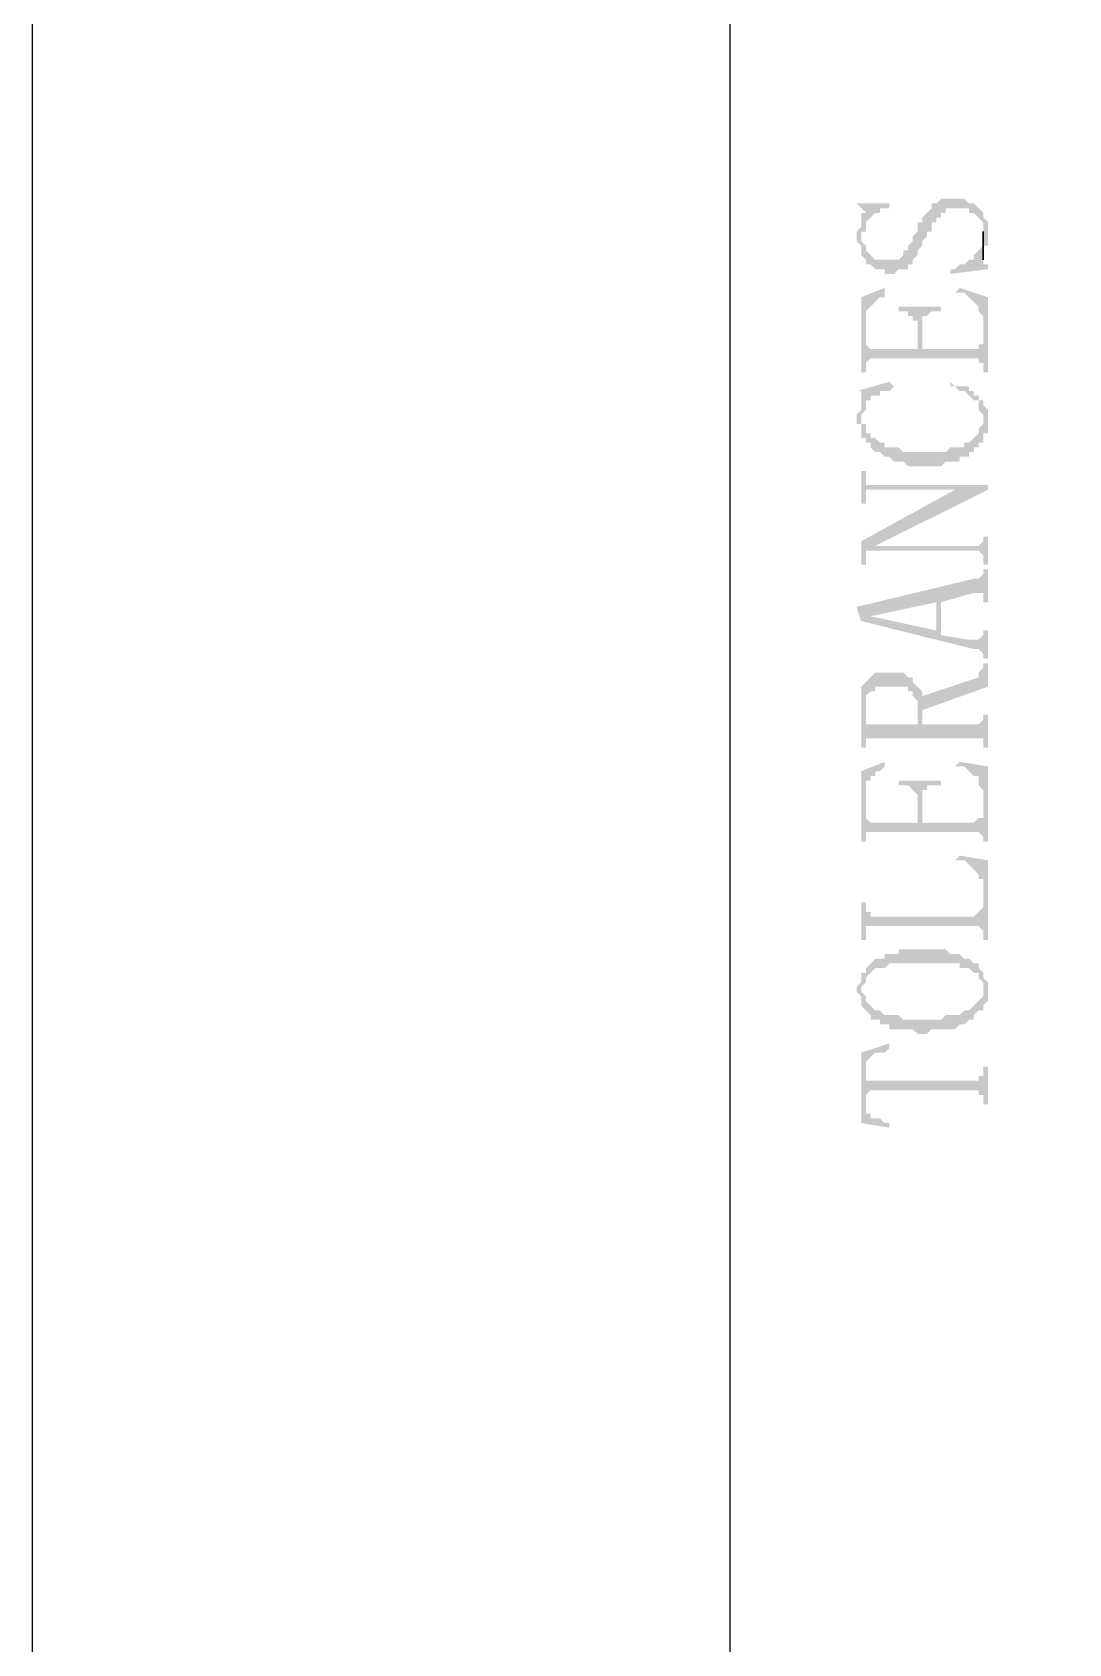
# Model space of a CAD drawing. Header units: inches. Extents: x 3613 to 8393, y -2205 to -794.
# Drawn here: x 7484.47 to 7494.43, y -984.81 to -969.3 of the extents above; entities that cross this region are included whole.
import ezdxf

# ---------------------------------------------------------------- set-up
doc = ezdxf.new("R2010")
doc.units = ezdxf.units.IN
doc.header["$MEASUREMENT"] = 0

msp = doc.modelspace()

# ---------------------------------------------------------------- hatches: boundary and pattern name
at = {"transparency": 33554559}
for points in [[(7492.394, -971.268), (7492.394, -971.313), (7492.439, -971.358), (7492.439, -971.403), (7492.439, -971.448), (7492.484, -971.493), (7492.484, -971.538), (7492.529, -971.538), (7492.574, -971.584), (7492.665, -971.584), (7492.665, -971.629), (7492.755, -971.629), (7492.8, -971.584), (7492.89, -971.584), (7492.89, -971.538), (7492.935, -971.538), (7492.935, -971.493), (7492.981, -971.448), (7492.981, -971.403), (7493.026, -971.358), (7493.026, -971.313), (7493.071, -971.268), (7493.071, -971.223), (7493.116, -971.223), (7493.116, -971.132), (7493.161, -971.132), (7493.161, -971.087), (7493.206, -971.087), (7493.206, -971.042), (7493.251, -971.042), (7493.251, -970.997), (7493.477, -970.997), (7493.477, -971.042), (7493.522, -971.042), (7493.567, -971.087), (7493.567, -971.087), (7493.612, -971.132), (7493.612, -971.223), (7493.612, -971.403), (7493.612, -971.358), (7493.658, -971.358), (7493.658, -971.268), (7493.658, -971.223), (7493.658, -971.132), (7493.612, -971.087), (7493.612, -971.042), (7493.567, -970.997), (7493.567, -970.997), (7493.522, -970.952), (7493.477, -970.952), (7493.432, -970.907), (7493.206, -970.907), (7493.161, -970.952), (7493.116, -970.952), (7493.116, -970.997), (7493.116, -970.997), (7493.071, -971.042), (7493.071, -971.042), (7493.026, -971.087), (7493.026, -971.132), (7492.981, -971.132), (7492.981, -971.223), (7492.935, -971.268), (7492.935, -971.313), (7492.89, -971.358), (7492.89, -971.403), (7492.845, -971.403), (7492.845, -971.448), (7492.845, -971.448), (7492.8, -971.493), (7492.574, -971.493), (7492.529, -971.448), (7492.529, -971.448), (7492.484, -971.403), (7492.484, -971.358), (7492.439, -971.313), (7492.439, -971.087), (7492.439, -971.177), (7492.439, -971.177), (7492.394, -971.223)], [(7492.394, -970.952), (7492.439, -970.997), (7492.439, -970.997), (7492.484, -971.042), (7492.484, -971.223), (7492.484, -971.132), (7492.529, -971.087), (7492.529, -971.087), (7492.574, -971.042), (7492.619, -971.042), (7492.619, -970.997), (7492.71, -970.997), (7492.71, -970.952)], [(7492.439, -971.087), (7492.439, -971.268), (7492.439, -971.223), (7492.484, -971.223), (7492.484, -971.042), (7492.439, -971.042)], [(7493.296, -971.584), (7493.296, -971.629), (7493.658, -971.584), (7493.658, -971.538), (7493.612, -971.538), (7493.612, -971.493), (7493.612, -971.313), (7493.612, -971.358), (7493.567, -971.403), (7493.567, -971.403), (7493.522, -971.448), (7493.522, -971.493), (7493.477, -971.493), (7493.432, -971.538), (7493.387, -971.538), (7493.342, -971.584)], [(7492.439, -971.854), (7492.439, -972.577), (7492.484, -972.577), (7492.484, -972.08), (7492.484, -971.99), (7492.484, -971.99), (7492.529, -971.945), (7492.529, -971.945), (7492.574, -971.9), (7492.574, -971.9), (7492.619, -971.854), (7492.665, -971.854), (7492.665, -971.764)], [(7493.342, -971.809), (7493.432, -971.809), (7493.477, -971.854), (7493.477, -971.854), (7493.522, -971.9), (7493.522, -971.9), (7493.567, -971.945), (7493.567, -971.99), (7493.612, -972.035), (7493.612, -972.08), (7493.612, -972.577), (7493.658, -972.577), (7493.658, -971.854), (7493.387, -971.764)], [(7492.8, -971.945), (7492.8, -971.99), (7492.89, -971.99), (7492.89, -972.035), (7492.935, -972.035), (7492.935, -972.08), (7492.981, -972.08), (7492.981, -972.351), (7493.026, -972.125), (7493.026, -972.035), (7493.071, -972.035), (7493.116, -971.99), (7493.206, -971.99), (7493.206, -971.945)], [(7492.484, -972.531), (7492.484, -972.486), (7492.484, -972.486), (7492.529, -972.441), (7493.567, -972.441), (7493.567, -972.486), (7493.612, -972.486), (7493.612, -972.531), (7493.612, -972.261), (7493.612, -972.306), (7493.567, -972.306), (7493.567, -972.351), (7493.026, -972.351), (7493.026, -972.125), (7492.981, -972.351), (7492.529, -972.351), (7492.484, -972.306), (7492.484, -972.08)], [(7492.394, -972.757), (7492.439, -972.757), (7492.439, -972.802), (7492.439, -973.208), (7492.439, -972.983), (7492.484, -972.938), (7492.484, -972.847), (7492.529, -972.847), (7492.529, -972.802), (7492.619, -972.802), (7492.619, -972.757), (7492.71, -972.757), (7492.755, -972.712), (7492.71, -972.667)], [(7492.394, -973.028), (7492.394, -973.073), (7492.439, -973.073), (7492.439, -973.208), (7492.439, -972.802), (7492.439, -972.847), (7492.439, -972.938), (7492.394, -972.983)], [(7493.296, -972.712), (7493.342, -972.712), (7493.387, -972.757), (7493.432, -972.757), (7493.477, -972.802), (7493.477, -972.802), (7493.522, -972.847), (7493.567, -972.847), (7493.567, -972.938), (7493.612, -972.983), (7493.612, -973.028), (7493.612, -972.847), (7493.567, -972.847), (7493.567, -972.802), (7493.522, -972.802), (7493.522, -972.757), (7493.477, -972.757), (7493.477, -972.712), (7493.342, -972.712), (7493.296, -972.667)], [(7492.439, -973.208), (7492.484, -973.208), (7492.484, -973.254), (7492.529, -973.254), (7492.529, -973.299), (7492.574, -973.344), (7492.619, -973.344), (7492.665, -973.389), (7492.71, -973.389), (7492.755, -973.434), (7492.845, -973.434), (7492.89, -973.479), (7493.206, -973.479), (7493.251, -973.434), (7493.387, -973.434), (7493.387, -973.389), (7493.477, -973.389), (7493.477, -973.344), (7493.522, -973.344), (7493.522, -973.299), (7493.567, -973.299), (7493.567, -973.254), (7493.612, -973.254), (7493.612, -973.163), (7493.658, -973.163), (7493.658, -973.028), (7493.658, -972.983), (7493.658, -972.938), (7493.612, -972.892), (7493.612, -972.847), (7493.612, -973.073), (7493.612, -973.073), (7493.567, -973.118), (7493.567, -973.163), (7493.567, -973.163), (7493.522, -973.208), (7493.522, -973.208), (7493.477, -973.254), (7493.432, -973.254), (7493.432, -973.299), (7493.296, -973.299), (7493.251, -973.344), (7492.845, -973.344), (7492.8, -973.299), (7492.665, -973.299), (7492.665, -973.254), (7492.619, -973.254), (7492.574, -973.208), (7492.529, -973.208), (7492.529, -973.163), (7492.484, -973.163), (7492.484, -973.073), (7492.439, -973.073), (7492.439, -973.028)], [(7492.439, -973.524), (7492.439, -973.84), (7492.484, -973.84), (7492.484, -973.75), (7492.484, -973.705), (7493.658, -973.705), (7493.658, -973.66), (7492.484, -973.66), (7492.484, -973.615), (7492.484, -973.524)], [(7492.439, -974.201), (7492.439, -974.427), (7492.484, -974.427), (7492.484, -974.292), (7492.529, -974.292), (7492.574, -974.246), (7493.658, -973.705), (7493.342, -973.705)], [(7492.529, -974.292), (7493.567, -974.292), (7493.612, -974.337), (7493.612, -974.427), (7493.658, -974.427), (7493.658, -974.156), (7493.612, -974.156), (7493.612, -974.201), (7493.612, -974.201), (7493.567, -974.246), (7492.574, -974.246)], [(7492.394, -974.833), (7492.439, -974.969), (7492.529, -974.923), (7493.161, -974.788), (7493.161, -975.059), (7493.206, -974.788), (7493.522, -974.698), (7493.612, -974.698), (7493.612, -974.788), (7493.658, -974.788), (7493.658, -974.472), (7493.612, -974.472), (7493.612, -974.517), (7493.567, -974.562), (7493.522, -974.562)], [(7492.439, -974.969), (7493.522, -975.239), (7493.567, -975.239), (7493.612, -975.284), (7493.612, -975.33), (7493.658, -975.33), (7493.658, -975.059), (7493.612, -975.059), (7493.612, -975.104), (7493.612, -975.104), (7493.567, -975.149), (7493.477, -975.149), (7493.206, -975.104), (7493.206, -974.788), (7493.161, -975.059), (7492.529, -974.923), (7492.529, -974.923)], [(7493.026, -975.691), (7493.026, -975.826), (7493.658, -975.6), (7493.658, -975.375), (7493.612, -975.375), (7493.612, -975.42), (7493.612, -975.42), (7493.567, -975.465), (7493.567, -975.51)], [(7492.439, -975.781), (7492.439, -976.187), (7492.484, -976.187), (7492.484, -975.781), (7492.484, -975.691), (7492.529, -975.646), (7492.574, -975.646), (7492.574, -975.6), (7492.89, -975.6), (7492.89, -975.646), (7492.935, -975.646), (7492.935, -975.691), (7492.981, -975.736), (7492.981, -975.961), (7492.981, -975.6), (7492.981, -975.6), (7492.935, -975.555), (7492.935, -975.51), (7492.89, -975.51), (7492.845, -975.465), (7492.574, -975.465), (7492.529, -975.51), (7492.529, -975.51), (7492.484, -975.555), (7492.484, -975.555), (7492.439, -975.6), (7492.439, -975.691), (7492.439, -975.736)], [(7492.484, -976.142), (7492.484, -976.097), (7493.612, -976.097), (7493.612, -976.187), (7493.658, -976.187), (7493.658, -975.871), (7493.612, -975.871), (7493.612, -975.916), (7493.612, -975.916), (7493.567, -975.961), (7493.026, -975.961), (7493.026, -975.691), (7493.026, -975.646), (7492.981, -975.6), (7492.981, -975.961), (7492.484, -975.961), (7492.484, -975.826)], [(7492.439, -976.413), (7492.439, -977.09), (7492.484, -977.09), (7492.484, -976.638), (7492.484, -976.503), (7492.529, -976.503), (7492.529, -976.458), (7492.574, -976.458), (7492.574, -976.413), (7492.619, -976.413), (7492.665, -976.368), (7492.665, -976.323)], [(7493.342, -976.368), (7493.432, -976.368), (7493.477, -976.413), (7493.477, -976.413), (7493.522, -976.458), (7493.567, -976.458), (7493.567, -976.548), (7493.612, -976.593), (7493.612, -977.09), (7493.658, -977.09), (7493.658, -976.368), (7493.387, -976.323)], [(7492.8, -976.503), (7492.8, -976.548), (7492.89, -976.548), (7492.935, -976.593), (7492.935, -976.593), (7492.981, -976.638), (7492.981, -976.909), (7493.026, -976.684), (7493.026, -976.593), (7493.071, -976.593), (7493.071, -976.548), (7493.206, -976.548), (7493.206, -976.503)], [(7492.484, -977.09), (7492.484, -976.999), (7493.567, -976.999), (7493.612, -977.045), (7493.612, -976.819), (7493.612, -976.864), (7493.567, -976.864), (7493.522, -976.909), (7493.026, -976.909), (7493.026, -976.684), (7492.981, -976.909), (7492.529, -976.909), (7492.484, -976.864), (7492.484, -976.638)], [(7493.342, -977.27), (7493.432, -977.27), (7493.477, -977.315), (7493.477, -977.315), (7493.522, -977.361), (7493.522, -977.361), (7493.567, -977.406), (7493.567, -977.451), (7493.612, -977.451), (7493.612, -978.038), (7493.658, -978.038), (7493.658, -977.27), (7493.387, -977.225)], [(7492.439, -977.676), (7492.439, -978.038), (7492.484, -978.038), (7492.484, -977.902), (7493.567, -977.902), (7493.612, -977.947), (7493.612, -977.722), (7493.612, -977.722), (7493.567, -977.767), (7493.567, -977.767), (7493.522, -977.812), (7492.529, -977.812), (7492.529, -977.767), (7492.484, -977.767), (7492.484, -977.676)], [(7492.439, -978.353), (7492.439, -978.534), (7492.439, -978.489), (7492.484, -978.444), (7492.484, -978.399), (7492.484, -978.399), (7492.529, -978.353), (7492.529, -978.353), (7492.574, -978.308), (7492.665, -978.308), (7492.71, -978.263), (7493.387, -978.263), (7493.387, -978.308), (7493.477, -978.308), (7493.522, -978.353), (7493.567, -978.353), (7493.567, -978.399), (7493.612, -978.444), (7493.612, -978.534), (7493.612, -978.353), (7493.612, -978.353), (7493.567, -978.308), (7493.567, -978.263), (7493.522, -978.263), (7493.477, -978.218), (7493.432, -978.218), (7493.387, -978.173), (7493.296, -978.173), (7493.251, -978.128), (7492.8, -978.128), (7492.8, -978.173), (7492.665, -978.173), (7492.665, -978.218), (7492.574, -978.218), (7492.529, -978.263), (7492.529, -978.263), (7492.484, -978.308), (7492.484, -978.353)], [(7492.394, -978.534), (7492.394, -978.534), (7492.439, -978.579), (7492.439, -978.669), (7492.439, -978.669), (7492.484, -978.715), (7492.484, -978.715), (7492.529, -978.76), (7492.529, -978.805), (7492.619, -978.805), (7492.619, -978.85), (7492.71, -978.85), (7492.71, -978.895), (7492.935, -978.895), (7492.981, -978.94), (7493.071, -978.94), (7493.116, -978.895), (7493.342, -978.895), (7493.387, -978.85), (7493.432, -978.85), (7493.477, -978.805), (7493.522, -978.805), (7493.522, -978.76), (7493.567, -978.715), (7493.612, -978.715), (7493.612, -978.669), (7493.612, -978.669), (7493.658, -978.624), (7493.658, -978.534), (7493.658, -978.444), (7493.658, -978.444), (7493.612, -978.399), (7493.612, -978.353), (7493.612, -978.534), (7493.612, -978.579), (7493.612, -978.579), (7493.567, -978.624), (7493.567, -978.624), (7493.522, -978.669), (7493.522, -978.669), (7493.477, -978.715), (7493.432, -978.715), (7493.387, -978.76), (7493.251, -978.76), (7493.206, -978.805), (7492.845, -978.805), (7492.8, -978.76), (7492.665, -978.76), (7492.619, -978.715), (7492.574, -978.715), (7492.529, -978.669), (7492.529, -978.669), (7492.484, -978.624), (7492.484, -978.579), (7492.439, -978.534), (7492.439, -978.353), (7492.439, -978.399), (7492.439, -978.444), (7492.394, -978.489)], [(7492.439, -979.121), (7492.484, -979.301), (7492.484, -979.211), (7492.484, -979.211), (7492.529, -979.166), (7492.529, -979.166), (7492.574, -979.121), (7492.665, -979.121), (7492.71, -979.076), (7492.71, -979.03)], [(7492.439, -979.121), (7492.439, -979.798), (7492.71, -979.843), (7492.71, -979.798), (7492.665, -979.798), (7492.619, -979.753), (7492.529, -979.753), (7492.529, -979.707), (7492.484, -979.707), (7492.484, -979.662), (7492.484, -979.301)], [(7492.484, -979.301), (7492.484, -979.572), (7492.484, -979.527), (7492.484, -979.527), (7492.529, -979.482), (7493.567, -979.482), (7493.567, -979.527), (7493.612, -979.527), (7493.612, -979.617), (7493.658, -979.617), (7493.658, -979.256), (7493.612, -979.256), (7493.612, -979.346), (7493.567, -979.346), (7493.567, -979.391), (7492.484, -979.391), (7492.484, -979.346)]]:
    msp.add_hatch(color=256, dxfattribs=at).paths.add_polyline_path(points)

# ---------------------------------------------------------------- linework, layer by layer
msp.add_line((7491.175, -894.646), (7491.175, -1181.386))
for points in [[(7904.469, -1185.646), (7904.469, -888.646), (7484.469, -888.646), (7484.469, -1185.646)], [(7493.612, -971.313), (7493.612, -971.493), (7493.612, -971.223), (7493.612, -971.268)]]:
    msp.add_lwpolyline(points, close=True)

doc.saveas('drawing.dxf')
